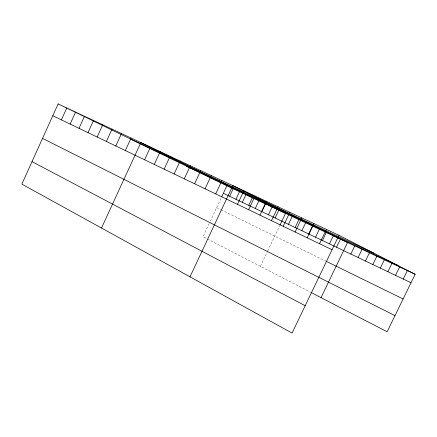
<?xml version="1.0" encoding="UTF-8"?>
<svg xmlns="http://www.w3.org/2000/svg" width="437" height="437" viewBox="0 0 437 437"><rect width="100%" height="100%" fill="white"/><g stroke="black" fill="none" stroke-linecap="round" stroke-linejoin="round"><path stroke-width="0.33" stroke-dasharray="2.19 1.64" d="M209.148 223.613L203.003 236.712L206.914 238.733M210.284 221.188L221.401 197.486M260.414 266.352L267.477 251.477M267.755 250.887L279.68 225.776M216.632 207.657L220.592 209.596M221.155 209.869L325.57 260.993M207.471 239.023L310.576 292.238"/><path stroke-width="0.66" d="M58.132 103.908L21.85 184.114L292.058 333.092L338.986 235.297L58.132 103.908L226.879 185.796L415.15 274.278L387.122 331.754L311.149 292.539M61.393 119.869L66.79 107.961M70.133 124.064L75.579 112.069M78.999 128.32L84.494 116.242M87.995 132.635L93.534 120.47M97.123 137.016L102.717 124.769M106.388 141.462L112.036 129.128M115.794 145.974L121.491 133.553M125.343 150.557L131.095 138.043M101.51 228.032L140.845 142.604L285.563 213.376L279.953 225.202M144.592 159.789L150.448 147.1M154.288 164.443L160.199 151.661M164.132 169.168L170.102 156.288M174.128 173.964L180.153 160.991M184.277 178.831L190.357 165.765M194.585 183.78L200.725 170.616M205.057 188.8L211.251 175.543M215.687 193.902L221.947 180.547M221.685 196.885L226.879 185.796M190.002 276.823L232.812 185.627L347.541 242.508L321.031 297.635M229.627 196.279L233.161 188.751M235.947 199.288L239.503 191.728M237.466 204.352L243.851 190.794M242.322 202.331L245.9 194.738M248.762 205.395L252.357 197.77M248.62 209.705L255.066 196.038M255.257 208.493L258.873 200.834M259.96 215.146L266.472 201.375M261.812 211.617L265.45 203.926M268.433 214.775L272.093 207.045M271.481 220.674L278.058 206.794M275.119 217.959L278.795 210.197M283.192 226.295L289.84 212.306M288.469 224.328L292.195 216.495M295.144 227.508L298.886 219.636M295.106 232.009L301.82 217.91M301.874 230.714L305.643 222.815M308.669 233.953L312.46 226.016M307.216 237.821L314.001 223.607M315.536 237.225L319.343 229.256M319.529 243.731L326.39 229.403M322.457 240.525L326.292 232.517M329.454 243.862L333.311 235.816M336.512 247.227L340.39 239.143M350.835 254.055L354.762 245.9M358.105 257.519L362.054 249.325M365.441 261.015L369.418 252.788M372.848 264.549L376.852 256.279M380.332 268.116L384.358 259.807M387.892 271.716L391.94 263.374M395.523 275.354L399.604 266.969M403.236 279.03L407.339 270.607M131.679 139.6L373.717 253.072M186.555 166.229L398.052 265.527M223.367 193.291L411.02 282.744M52.784 115.739L332.06 249.74M326.155 261.277L403.116 298.963M318.529 277.162L394.988 315.623M42.536 138.387L318.797 277.369M338.986 235.297L415.15 274.278M32.021 161.63L305.195 305.709"/></g></svg>
